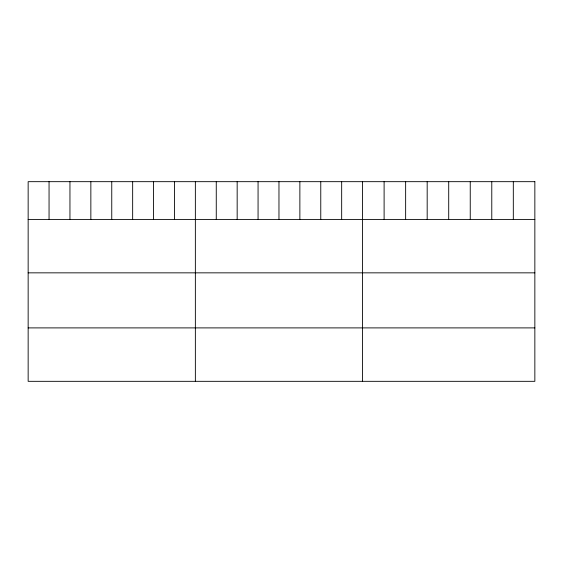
<?xml version="1.0" encoding="UTF-8"?>
<svg xmlns="http://www.w3.org/2000/svg" width="563" height="563" viewBox="0 0 563 563"><rect width="100%" height="100%" fill="white"/><g stroke="black" fill="none" stroke-linecap="round" stroke-linejoin="round"><path stroke-width="0.84" d="M28.15 219.415L534.85 219.415M28.15 272.844L534.85 272.844M28.15 327.898L534.85 327.898M513.315 181.673L513.315 219.415M491.78 181.673L491.78 219.415M470.246 181.673L470.246 219.415M448.711 181.673L448.711 219.415M427.176 181.673L427.176 219.415M405.641 181.673L405.641 219.415M384.107 181.673L384.107 219.415M362.572 181.673L362.572 381.327M341.671 181.673L341.671 219.415M320.769 181.673L320.769 219.415M299.868 181.673L299.868 219.415M278.966 181.673L278.966 219.415M258.065 181.673L258.065 219.415M237.164 181.673L237.164 219.415M216.262 181.673L216.262 219.415M195.361 181.673L195.361 381.327M174.46 181.673L174.46 219.415M153.558 181.673L153.558 219.415M132.657 181.673L132.657 219.415M111.756 181.673L111.756 219.415M90.854 181.673L90.854 219.415M69.953 181.673L69.953 219.415M49.051 181.673L49.051 219.415M534.85 181.673L28.15 181.673L28.15 381.327L534.85 381.327L534.85 181.673"/></g></svg>
